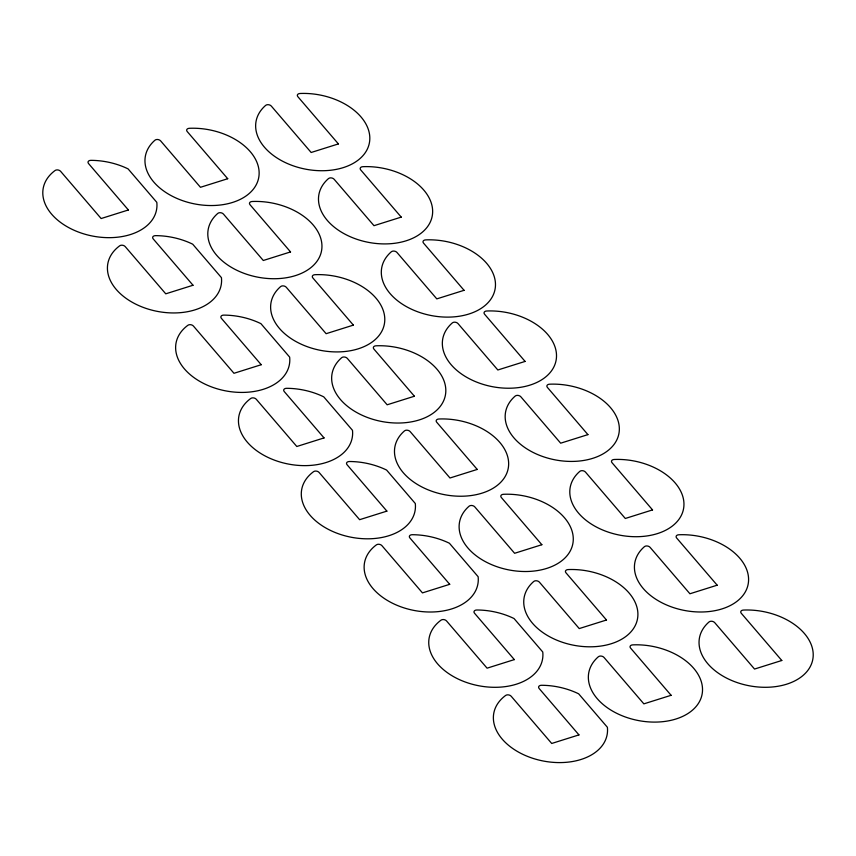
<?xml version="1.0" encoding="UTF-8"?>
<svg xmlns="http://www.w3.org/2000/svg" width="856" height="856" viewBox="0 0 856 856"><rect width="100%" height="100%" fill="white"/><g stroke="black" fill="none" stroke-linecap="round" stroke-linejoin="round"><path stroke-width="1.28" d="M128.379 209.966L101.136 218.537L60.573 171.275A3.392 2.226 10.9 0 0 55.094 170.494A57.684 37.771 10.9 0 0 83.139 233.677A57.684 37.771 10.9 0 0 156.809 202.348L128.09 168.889A57.684 37.771 10.9 0 0 90.822 160.35A3.392 2.226 10.9 0 0 88.51 163.517L128.379 209.966M227.717 178.722L200.465 187.293L160.607 140.855A3.392 2.226 10.9 0 0 155 140.17A57.684 37.771 10.9 0 0 183.762 201.053A57.684 37.771 10.9 0 0 259.068 174.956A57.684 37.771 10.9 0 0 189.23 128.304A3.392 2.226 10.9 0 0 187.154 131.471L227.717 178.722M338.398 143.915L311.156 152.486L271.288 106.048A3.392 2.226 10.9 0 0 265.681 105.363A57.684 37.771 10.9 0 0 294.453 166.246A57.684 37.771 10.9 0 0 369.749 140.149A57.684 37.771 10.9 0 0 299.921 93.497A3.392 2.226 10.9 0 0 297.835 96.664L338.398 143.915M290.537 251.921L263.295 260.492L223.427 214.054A3.392 2.226 10.9 0 0 217.831 213.369A57.684 37.771 10.9 0 0 246.592 274.241A57.684 37.771 10.9 0 0 321.888 248.154A57.684 37.771 10.9 0 0 252.06 201.502A3.392 2.226 10.9 0 0 249.973 204.67L290.537 251.921M401.229 217.114L373.986 225.684L334.118 179.246A3.392 2.226 10.9 0 0 328.511 178.562A57.684 37.771 10.9 0 0 357.284 239.434A57.684 37.771 10.9 0 0 432.58 213.347A57.684 37.771 10.9 0 0 362.751 166.695A3.392 2.226 10.9 0 0 360.665 169.863L401.229 217.114M193.007 285.251L165.754 293.822L125.19 246.56A3.392 2.226 10.9 0 0 119.722 245.779A57.684 37.771 10.9 0 0 147.756 308.963A57.684 37.771 10.9 0 0 221.436 277.644L192.707 244.185A57.684 37.771 10.9 0 0 155.45 235.646A3.392 2.226 10.9 0 0 153.138 238.813L193.007 285.251M353.368 325.12L326.125 333.69L286.257 287.242A3.392 2.226 10.9 0 0 280.65 286.567A57.684 37.771 10.9 0 0 309.423 347.44A57.684 37.771 10.9 0 0 384.719 321.353A57.684 37.771 10.9 0 0 314.89 274.701A3.392 2.226 10.9 0 0 312.804 277.868L353.368 325.12M464.059 290.312L436.806 298.883L396.949 252.434A3.392 2.226 10.9 0 0 391.342 251.76A57.684 37.771 10.9 0 0 420.103 312.633A57.684 37.771 10.9 0 0 495.41 286.546A57.684 37.771 10.9 0 0 425.571 239.894A3.392 2.226 10.9 0 0 423.495 243.061L464.059 290.312M261.219 364.72L233.977 373.291L193.413 326.04A3.392 2.226 10.9 0 0 187.935 325.248A57.684 37.771 10.9 0 0 215.98 388.442A57.684 37.771 10.9 0 0 289.649 357.113L260.92 323.654A57.684 37.771 10.9 0 0 223.662 315.115A3.392 2.226 10.9 0 0 221.351 318.282L261.219 364.72M414.4 396.232L387.158 404.792L347.29 358.354A3.392 2.226 10.9 0 0 341.694 357.669A57.684 37.771 10.9 0 0 370.455 418.552A57.684 37.771 10.9 0 0 445.751 392.455A57.684 37.771 10.9 0 0 375.923 345.813A3.392 2.226 10.9 0 0 373.837 348.97L414.4 396.232M525.092 361.425L497.839 369.985L457.981 323.547A3.392 2.226 10.9 0 0 452.375 322.862A57.684 37.771 10.9 0 0 481.147 383.745A57.684 37.771 10.9 0 0 556.443 357.648A57.684 37.771 10.9 0 0 486.615 311.006A3.392 2.226 10.9 0 0 484.528 314.163L525.092 361.425M324.05 437.919L296.807 446.49L256.244 399.228A3.392 2.226 10.9 0 0 250.765 398.447A57.684 37.771 10.9 0 0 278.799 461.641A57.684 37.771 10.9 0 0 352.479 430.311L323.75 396.852A57.684 37.771 10.9 0 0 286.493 388.314A3.392 2.226 10.9 0 0 284.181 391.481L324.05 437.919M477.231 469.43L449.989 477.99L410.12 431.552A3.392 2.226 10.9 0 0 404.514 430.868A57.684 37.771 10.9 0 0 433.286 491.751A57.684 37.771 10.9 0 0 508.582 465.653A57.684 37.771 10.9 0 0 438.754 419.012A3.392 2.226 10.9 0 0 436.667 422.169L477.231 469.43M587.922 434.623L560.669 443.183L520.812 396.745A3.392 2.226 10.9 0 0 515.205 396.06A57.684 37.771 10.9 0 0 543.967 456.944A57.684 37.771 10.9 0 0 619.273 430.846A57.684 37.771 10.9 0 0 549.434 384.205A3.392 2.226 10.9 0 0 547.359 387.361L587.922 434.623M386.88 511.118L359.627 519.688L319.063 472.426A3.392 2.226 10.9 0 0 313.596 471.645A57.684 37.771 10.9 0 0 341.63 534.829A57.684 37.771 10.9 0 0 415.299 503.51L386.58 470.051A57.684 37.771 10.9 0 0 349.312 461.512A3.392 2.226 10.9 0 0 347.012 464.68L386.88 511.118M541.859 544.716L514.616 553.286L474.748 506.838A3.392 2.226 10.9 0 0 469.142 506.164A57.684 37.771 10.9 0 0 497.914 567.036A57.684 37.771 10.9 0 0 573.21 540.939A57.684 37.771 10.9 0 0 503.382 494.297A3.392 2.226 10.9 0 0 501.295 497.454L541.859 544.716M652.54 509.909L625.297 518.479L585.429 472.031A3.392 2.226 10.9 0 0 579.822 471.356A57.684 37.771 10.9 0 0 608.595 532.229A57.684 37.771 10.9 0 0 683.89 506.131A57.684 37.771 10.9 0 0 614.062 459.49A3.392 2.226 10.9 0 0 611.976 462.647L652.54 509.909M449.71 584.316L422.457 592.887L381.894 545.625A3.392 2.226 10.9 0 0 376.426 544.844A57.684 37.771 10.9 0 0 404.46 608.028A57.684 37.771 10.9 0 0 478.13 576.709L449.411 543.25A57.684 37.771 10.9 0 0 412.143 534.711A3.392 2.226 10.9 0 0 409.842 537.878L449.71 584.316M606.487 620.001L579.234 628.572L539.376 582.123A3.392 2.226 10.9 0 0 533.77 581.449A57.684 37.771 10.9 0 0 562.531 642.321A57.684 37.771 10.9 0 0 637.838 616.234A57.684 37.771 10.9 0 0 567.999 569.582A3.392 2.226 10.9 0 0 565.923 572.75L606.487 620.001M717.168 585.194L689.925 593.764L650.057 547.316A3.392 2.226 10.9 0 0 644.45 546.642A57.684 37.771 10.9 0 0 673.223 607.514A57.684 37.771 10.9 0 0 748.519 581.427A57.684 37.771 10.9 0 0 678.69 534.775A3.392 2.226 10.9 0 0 676.604 537.942L717.168 585.194M514.328 659.602L487.085 668.172L446.522 620.921A3.392 2.226 10.9 0 0 441.054 620.129A57.684 37.771 10.9 0 0 469.088 683.323A57.684 37.771 10.9 0 0 542.758 651.994L514.039 618.535A57.684 37.771 10.9 0 0 476.771 609.996A3.392 2.226 10.9 0 0 474.47 613.163L514.328 659.602M671.104 695.297L643.862 703.857L603.994 657.419A3.392 2.226 10.9 0 0 598.387 656.734A57.684 37.771 10.9 0 0 627.159 717.617A57.684 37.771 10.9 0 0 702.455 691.52A57.684 37.771 10.9 0 0 632.627 644.878A3.392 2.226 10.9 0 0 630.54 648.035L671.104 695.297M781.796 660.49L754.543 669.05L714.685 622.612A3.392 2.226 10.9 0 0 709.078 621.927A57.684 37.771 10.9 0 0 737.84 682.81A57.684 37.771 10.9 0 0 813.147 656.713A57.684 37.771 10.9 0 0 743.308 610.071A3.392 2.226 10.9 0 0 741.232 613.228L781.796 660.49M578.956 734.897L551.713 743.468L511.15 696.206A3.392 2.226 10.9 0 0 505.671 695.425A57.684 37.771 10.9 0 0 533.716 758.609A57.684 37.771 10.9 0 0 607.385 727.279L578.656 693.82A57.684 37.771 10.9 0 0 541.399 685.282A3.392 2.226 10.9 0 0 539.087 688.449L578.956 734.897"/></g></svg>
